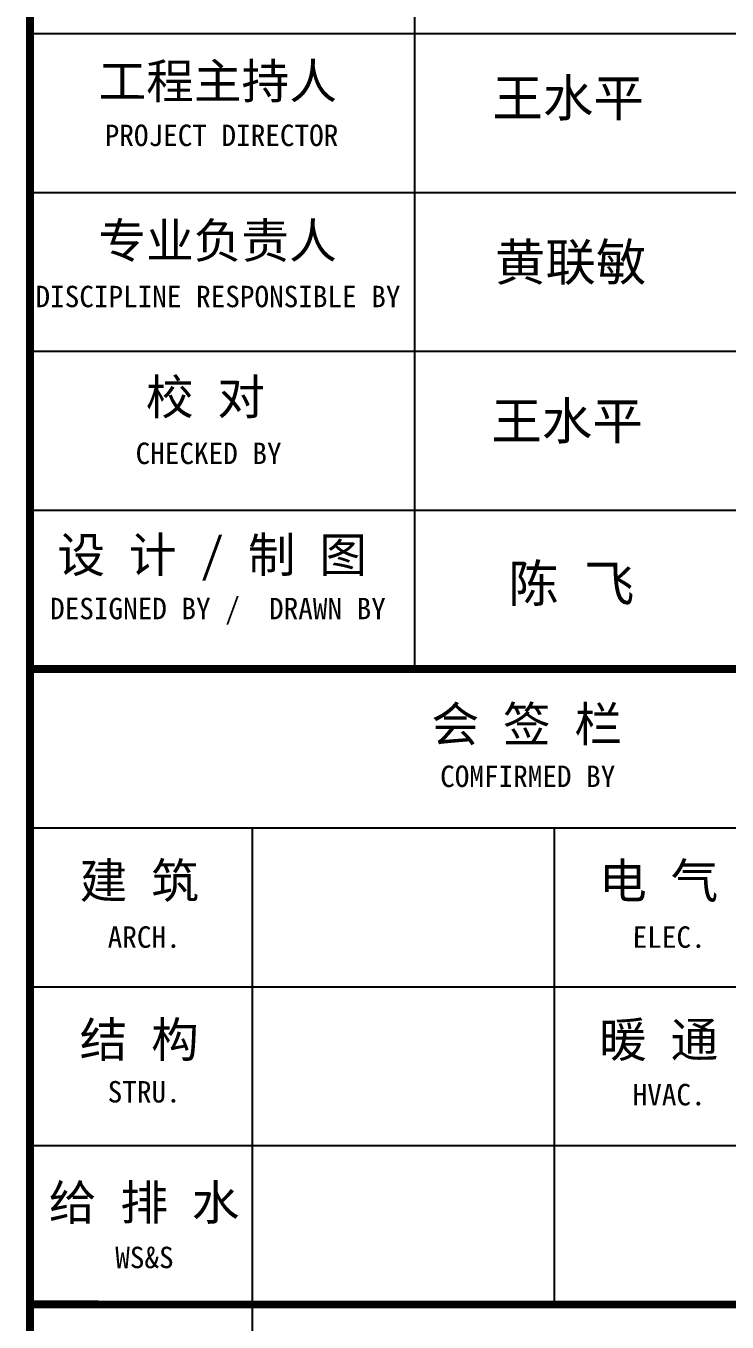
# Model space of a CAD drawing. Extents: x 4929870 to 5205508, y 4505833 to 4862647.
# Drawn here: x 5192245 to 5199744, y 4520389 to 4534258 of the extents above; entities that cross this region are included whole.
import ezdxf

# ---------------------------------------------------------------- set-up
doc = ezdxf.new("R2010")
doc.units = 0
doc.header["$LTSCALE"] = 1000
doc.header["$MEASUREMENT"] = 0
doc.layers.add('PUB_TEXT', color=7, linetype='CONTINUOUS')
doc.layers.add('PUB_TITLE', color=4, linetype='CONTINUOUS')
doc.styles.add('TQ', font='')
doc.styles.get('TQ').set_extended_font_data('SimSun')

msp = doc.modelspace()

# ---------------------------------------------------------------- linework, layer by layer
at = {"layer": 'PUB_TITLE'}
for p, q in [((5196403, 4527376.8), (5196403.7, 4539276.7)), ((5192289.4, 4534177), (5203509.4, 4534176.3)), ((5192289.3, 4532477), (5203509.3, 4532476.3)), ((5192289.2, 4530777), (5203509.2, 4530776.3)), ((5192289.1, 4529077), (5203509.1, 4529076.3)), ((5192289, 4527377), (5203508.9, 4527376.3)), ((5192288.9, 4525677), (5203508.8, 4525676.3)), ((5194667.8, 4520576.9), (5194668.1, 4525676.9)), ((5197897.8, 4520576.7), (5197898.1, 4525676.7)), ((5192288.8, 4523977), (5203508.7, 4523976.3)), ((5192288.7, 4522277), (5203508.6, 4522276.3)), ((5194668.5, 4513732.8), (5194669, 4520576.9))]:
    msp.add_line(p, q, dxfattribs=at)
at = {"layer": 'PUB_TITLE', "lineweight": 40}
msp.add_line((5192288.6, 4520577.1), (5203508.5, 4520576.4), dxfattribs=at)
at = {"layer": 'PUB_TITLE', "lineweight": 40, "const_width": 85, "elevation": 0}
for points in [[(5192292.8, 4587832.8), (5192287.8, 4507833.2)], [(5192292.8, 4587832.8), (5192287.8, 4507833.2)], [(5192289, 4527377), (5203508.9, 4527376.3)]]:
    msp.add_lwpolyline(points, dxfattribs=at)
at = {"layer": 'PUB_TITLE', "const_width": 85, "elevation": 0}
msp.add_lwpolyline([(5192288.6, 4520577.1), (5203508.5, 4520576.4)], dxfattribs=at)

# ---------------------------------------------------------------- texts
at = {"layer": 'PUB_TEXT', "style": 'TQ'}
for s, p in [('王水平', (5197234.2, 4533289.2, 0)), ('黄联敏', (5197261, 4531532.6, 0)), ('王水平', (5197222, 4529833.1, 0)), ('陈 飞', (5197403.4, 4528093.5, 0))]:
    msp.add_text(s, height=396, dxfattribs=at).set_placement(p)
at = {"layer": 'PUB_TEXT', "attachment_point": 1, "rotation": 359.99644, "style": 'TQ'}
for s, insert, char_height, width in [('工程主持人', (5193021.2, 4533854.1, 0), 374, 3479.105), ('PROJECT DIRECTOR', (5193088.1, 4533201.7, 0), 229.499, 4799.073), ('专业负责人', (5193019.3, 4532147.5, 0), 374, 3323.051), ('DISCIPLINE RESPONSIBLE BY', (5192347.8, 4531477.4, 0), 229.499, 4799.073), ('校 对', (5193527.5, 4530474.2, 0), 374, 4012.262), ('CHECKED BY', (5193418.3, 4529799.1, 0), 229.5, 4799.073), ('设 计 / 制 图', (5192581.1, 4528785.5, 0), 374, 5153.898), ('DESIGNED BY /  DRAWN BY', (5192503.6, 4528138.3, 0), 229.499, 4799.073), ('会 签 栏', (5196581.9, 4526973.9, 0), 374, 4447.175), ('COMFIRMED BY', (5196675.4, 4526343.4, 0), 229.499, 4799.073), ('建 筑', (5192820, 4525298.1, 0), 374, 4011.977), ('电 气', (5198375, 4525297.8, 0), 374, 4011.977), ('   ARCH.', (5192651.2, 4524623, 0), 229.5, 4799.073), ('   ELEC.', (5198265.8, 4524622.7, 0), 229.5, 4799.073), ('结 构', (5192819.9, 4523598.1, 0), 374, 4011.977), ('暖 通', (5198374.9, 4523597.8, 0), 374, 4011.977), ('   STRU.', (5192651.1, 4522967.7, 0), 229.5, 4799.073), ('   HVAC.', (5198265.7, 4522937.6, 0), 229.5, 4799.073), ('给 排 水', (5192489.8, 4521855.2, 0), 374, 4447.175), ('   WS&S', (5192732.2, 4521195, 0), 229.5, 4882.372)]:
    msp.add_mtext(s, dxfattribs=dict(at, insert=insert, char_height=char_height, width=width))

doc.saveas('drawing.dxf')
